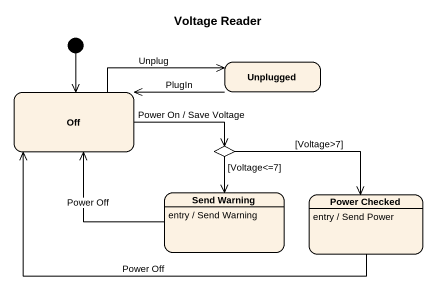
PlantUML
@startuml
title Voltage Reader
hide empty description
state Off
state Unplugged
state choice1 <<choice>>
state "Send Warning" as Send_Warning
Send_Warning : entry / Send Warning
state "Power Checked" as Power_Checked
Power_Checked : entry / Send Power
[*] --> Off
Off -right-> Unplugged : Unplug
Off -right-> choice1 : Power On / Save Voltage
Unplugged -left-> Off : PlugIn
choice1 --> Send_Warning : [Voltage<=7]
choice1 -right-> Power_Checked : [Voltage>7]
Send_Warning -up-> Off : Power Off
Power_Checked -left-> Off : Power Off
@enduml
